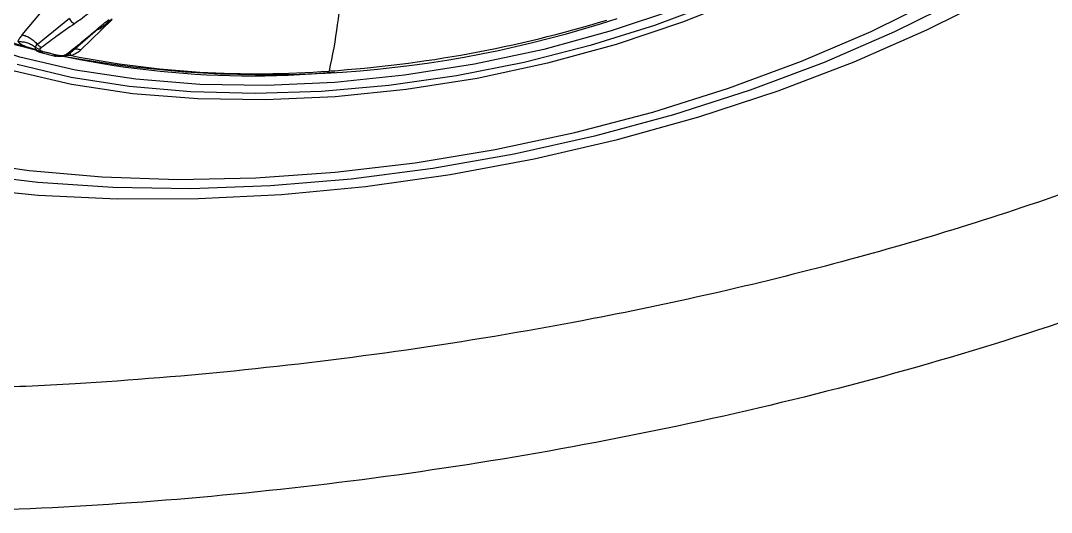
# Model space of a CAD drawing. Extents: x 939 to 1039, y 781 to 934.
# Drawn here: x 961.186 to 963.127, y 872.638 to 873.564 of the extents above; entities that cross this region are included whole.
import ezdxf

# ---------------------------------------------------------------- set-up
doc = ezdxf.new("R2010")
doc.units = 0
doc.header["$MEASUREMENT"] = 0
doc.layers.add('1', color=4, linetype='Continuous')

# ---------------------------------------------------------------- blocks, each defined once
blk = doc.blocks.new('Envoy')
at = {"layer": '1', "color": 3, "linetype": 'Continuous', "lineweight": 25}
for p, q in [((22.5357, 74.3627), (22.5851, 74.4218)), ((22.5643, 74.3449), (22.6245, 74.3939)), ((22.7042, 74.3911), (22.6461, 74.3342)), ((22.6817, 74.374), (22.7049, 74.3929)), ((22.6773, 74.3729), (22.6264, 74.3289)), ((22.5566, 74.3366), (22.5603, 74.3356)), ((22.5566, 74.3366), (22.5621, 74.3354)), ((22.571, 74.3295), (22.5979, 74.3226)), ((22.6151, 74.3245), (22.6282, 74.3239))]:
    blk.add_line(p, q, dxfattribs=at)
at = {"layer": '1', "color": 3, "linetype": 'Continuous', "lineweight": 25, "flags": 128}
for points in [[(24.4573, 75.1106), (24.4606, 75.0974), (24.4677, 75.0346), (24.4609, 74.9698), (24.4404, 74.9038), (24.4064, 74.8374), (24.3593, 74.7713), (24.2996, 74.7063), (24.2281, 74.6432), (24.1455, 74.5827), (24.0529, 74.5255), (23.9514, 74.4722), (23.842, 74.4236), (23.7262, 74.3802), (23.6052, 74.3425), (23.4806, 74.3109), (23.3536, 74.2858), (23.2259, 74.2675), (23.099, 74.2562), (22.9742, 74.252), (22.8531, 74.2551), (22.7372, 74.2653), (22.6277, 74.2825), (22.5259, 74.3066)], [(22.1666, 74.5948), (22.187, 74.5597), (22.2315, 74.5056), (22.2892, 74.4563), (22.3595, 74.4123), (22.4414, 74.3743), (22.5339, 74.3427), (22.5626, 74.3348)], [(24.0941, 74.5673), (23.9937, 74.5104), (23.8845, 74.4581), (23.7677, 74.4111), (23.6448, 74.37), (23.5175, 74.3352), (23.3872, 74.3073), (23.2557, 74.2865), (23.1245, 74.2732), (22.9954, 74.2675), (22.87, 74.2694), (22.7497, 74.279), (22.6362, 74.2962), (22.5309, 74.3206), (22.4351, 74.352)], [(24.1111, 74.5451), (24.009, 74.4872), (23.8979, 74.4341), (23.7791, 74.3863), (23.6542, 74.3444), (23.5246, 74.3091), (23.3922, 74.2807), (23.2584, 74.2595), (23.125, 74.246), (22.9936, 74.2402), (22.866, 74.2421), (22.7437, 74.2519), (22.6283, 74.2693), (22.5212, 74.2942), (22.4237, 74.3262)], [(21.968, 74.1868), (22.0385, 74.1609), (22.1579, 74.1254), (22.2863, 74.0967), (22.4225, 74.0751), (22.5656, 74.0608), (22.7143, 74.0538), (22.8674, 74.0542), (23.0238, 74.062), (23.1821, 74.0772), (23.3412, 74.0996), (23.4996, 74.1291), (23.6562, 74.1654), (23.8096, 74.2082), (23.9587, 74.2572), (24.1022, 74.3119), (24.239, 74.372), (24.368, 74.437), (24.4881, 74.5062)], [(22.0028, 74.262), (22.0773, 74.2259), (22.1813, 74.186), (22.2952, 74.1527), (22.4181, 74.1262), (22.5487, 74.107), (22.686, 74.095), (22.8286, 74.0905), (22.9753, 74.0935), (23.1247, 74.1039), (23.2756, 74.1217), (23.4264, 74.1466), (23.5759, 74.1786), (23.7228, 74.2172), (23.8656, 74.2621), (24.0031, 74.313), (24.134, 74.3693), (24.2572, 74.4306), (24.3716, 74.4963)], [(24.4188, 74.4975), (24.3027, 74.4307), (24.1779, 74.3683), (24.0454, 74.3106), (23.9064, 74.2584), (23.7619, 74.2119), (23.6133, 74.1716), (23.4618, 74.1378), (23.3087, 74.1109), (23.1553, 74.091), (23.0029, 74.0783), (22.8529, 74.0729), (22.7064, 74.0749), (22.5648, 74.0843), (22.4293, 74.1009), (22.3009, 74.1247), (22.2026, 74.1492)]]:
    blk.add_lwpolyline(points, dxfattribs=at)
at = {"layer": '1', "color": 3, "linetype": 'Continuous', "lineweight": 25}
for centre, radius, start, end in [((22.1614, 74.5106), 0.9767, 347.2248, 357.6241), ((22.9956, 76.3968), 2.1091, 259.5552, 288.2398), ((22.9577, 76.6187), 2.3293, 273.8483, 286.9442), ((22.9676, 76.0044), 1.7188, 251.8253, 275.2238), ((22.9778, 76.0805), 1.7911, 258.7423, 274.3599)]:
    blk.add_arc(centre, radius, start, end, dxfattribs=at)
for points, knots in [([(20.6409, 74.0719), (20.6311, 74.114), (20.6116, 74.1982), (20.6158, 74.3381), (20.6443, 74.4853), (20.7047, 74.6552), (20.8057, 74.8464), (20.9563, 75.0546), (21.1443, 75.2569), (21.3668, 75.4489), (21.6209, 75.6266), (21.9032, 75.7866), (22.2103, 75.9259), (22.538, 76.042), (22.8815, 76.1329), (23.2353, 76.197), (23.5929, 76.2334), (23.9477, 76.2416), (24.2926, 76.2221), (24.6208, 76.1759), (24.9258, 76.1046), (25.2017, 76.0104), (25.4437, 75.8959), (25.6308, 75.7749), (25.7706, 75.6544), (25.8716, 75.5392), (25.9491, 75.4188), (25.9789, 75.3352), (25.9938, 75.2934)], [0, 0, 0, 0, 0.031505, 0.062923, 0.094225, 0.1254, 0.166749, 0.207892, 0.248881, 0.289797, 0.330727, 0.371758, 0.412968, 0.454423, 0.496153, 0.538157, 0.580393, 0.622787, 0.665256, 0.7077, 0.750031, 0.792187, 0.834132, 0.875857, 0.907026, 0.938093, 0.969077, 1, 1, 1, 1]), ([(25.7882, 75.3747), (25.7974, 75.3356), (25.8157, 75.2575), (25.8122, 75.1519), (25.7947, 75.0596), (25.7686, 74.9802), (25.7349, 74.9083), (25.6969, 74.8438), (25.6572, 74.7865), (25.6103, 74.7281), (25.5644, 74.678), (25.5219, 74.6359), (25.4847, 74.6015), (25.4435, 74.5657), (25.3979, 74.5288), (25.3477, 74.4907), (25.2862, 74.4471), (25.2028, 74.3924), (25.099, 74.3311), (24.99, 74.2732), (24.881, 74.2201), (24.7717, 74.171), (24.657, 74.1239), (24.5083, 74.0675), (24.3232, 74.0048), (24.0893, 73.9367), (23.8534, 73.8779), (23.5813, 73.8206), (23.2813, 73.7699), (22.9536, 73.7292), (22.6769, 73.7067), (22.4491, 73.6962), (22.2688, 73.6928), (22.0946, 73.6947), (21.9254, 73.7018), (21.764, 73.7147), (21.6129, 73.7332), (21.47, 73.7578), (21.3357, 73.7893), (21.2127, 73.8281), (21.1095, 73.8714), (21.0241, 73.9179), (20.9531, 73.9673), (20.8827, 74.0313), (20.8176, 74.1135), (20.7896, 74.1864), (20.7756, 74.2229)], [0, 0, 0, 0, 0.030654, 0.061321, 0.081408, 0.101879, 0.122733, 0.137418, 0.152596, 0.168263, 0.184416, 0.193534, 0.203146, 0.213248, 0.223842, 0.234924, 0.246493, 0.26261, 0.284661, 0.304205, 0.319401, 0.338793, 0.356263, 0.37182, 0.404654, 0.434861, 0.467188, 0.497941, 0.540326, 0.581979, 0.623704, 0.648547, 0.673696, 0.698305, 0.72305, 0.749042, 0.773741, 0.79779, 0.824314, 0.850183, 0.874563, 0.896059, 0.916792, 0.937371, 0.968714, 1, 1, 1, 1]), ([(25.9938, 75.2934), (26.0036, 75.2511), (26.0232, 75.1665), (26.0192, 75.0371), (25.9907, 74.9073), (25.9294, 74.7638), (25.8255, 74.6082), (25.6686, 74.4439), (25.4707, 74.287), (25.2352, 74.1396), (24.9662, 74.0034), (24.6685, 73.8802), (24.3477, 73.7713), (24.0098, 73.6779), (23.6609, 73.6008), (23.3076, 73.5404), (22.956, 73.497), (22.6121, 73.4705), (22.2813, 73.4609), (21.9686, 73.4682), (21.6785, 73.4928), (21.415, 73.5354), (21.1821, 73.5974), (21.0004, 73.6734), (20.863, 73.7589), (20.7629, 73.8494), (20.6856, 73.9524), (20.6558, 74.0321), (20.6409, 74.0719)], [0, 0, 0, 0, 0.030869, 0.061727, 0.092599, 0.123506, 0.164789, 0.206201, 0.247763, 0.289476, 0.331326, 0.373284, 0.415305, 0.457332, 0.499309, 0.541193, 0.582954, 0.624585, 0.666109, 0.707568, 0.749026, 0.790549, 0.832189, 0.873977, 0.905425, 0.936931, 0.968468, 1, 1, 1, 1]), ([(22.6245, 74.3939), (22.625, 74.3928), (22.6261, 74.3905), (22.6286, 74.3874), (22.6314, 74.3849), (22.6334, 74.3841), (22.6343, 74.3837)], [0, 0, 0, 0, 0.243122, 0.50002, 0.756845, 1, 1, 1, 1]), ([(22.6598, 74.4021), (22.6552, 74.3987), (22.6469, 74.3925), (22.6381, 74.3864), (22.6343, 74.3837)], [0, 0, 0, 0, 0.559982, 1, 1, 1, 1]), ([(22.6761, 74.3729), (22.6803, 74.3765), (22.6878, 74.3829), (22.6959, 74.3892), (22.6994, 74.3919)], [0, 0, 0, 0, 0.559981, 1, 1, 1, 1]), ([(22.6343, 74.3837), (22.6225, 74.3754), (22.6014, 74.3607), (22.5811, 74.3456), (22.5721, 74.339)], [0, 0, 0, 0, 0.560006, 1, 1, 1, 1]), ([(22.6198, 74.3267), (22.6305, 74.3353), (22.6497, 74.3506), (22.668, 74.3661), (22.6761, 74.3729)], [0, 0, 0, 0, 0.559987, 1, 1, 1, 1]), ([(22.6839, 74.3786), (22.6838, 74.3776), (22.6834, 74.3757), (22.6817, 74.3737), (22.6792, 74.3726), (22.6771, 74.3728), (22.6761, 74.3729)], [0, 0, 0, 0, 0.243102, 0.499933, 0.756981, 1, 1, 1, 1]), ([(22.5357, 74.3627), (22.5338, 74.3606), (22.5299, 74.3563), (22.5284, 74.352), (22.5276, 74.3499)], [0, 0, 0, 0, 0.495764, 1, 1, 1, 1]), ([(22.5357, 74.3627), (22.5381, 74.3621), (22.543, 74.3608), (22.5506, 74.3568), (22.5579, 74.3515), (22.5622, 74.3471), (22.5643, 74.3449)], [0, 0, 0, 0, 0.2435754, 0.4958296, 0.750271, 1, 1, 1, 1]), ([(22.5276, 74.3499), (22.5308, 74.3472), (22.5376, 74.3414), (22.55, 74.3383), (22.5566, 74.3366)], [0, 0, 0, 0, 0.470034, 1, 1, 1, 1]), ([(22.5288, 74.35), (22.5315, 74.3499), (22.5371, 74.3499), (22.5455, 74.3478), (22.5535, 74.3445), (22.558, 74.3412), (22.5603, 74.3396)], [0, 0, 0, 0, 0.2448959, 0.4971656, 0.7508324, 1, 1, 1, 1]), ([(22.5603, 74.3396), (22.56, 74.3383), (22.5594, 74.3359), (22.5612, 74.3336), (22.5642, 74.3322), (22.5669, 74.3315), (22.5682, 74.3311)], [0, 0, 0, 0, 0.296591, 0.554287, 0.789232, 1, 1, 1, 1]), ([(22.5603, 74.3353), (22.5603, 74.3353), (22.5602, 74.3352), (22.5605, 74.3349), (22.561, 74.3344), (22.561, 74.3344)], [0, 0, 0, 0, 0.179714, 0.981675, 1, 1, 1, 1]), ([(22.5603, 74.3396), (22.5607, 74.3405), (22.5616, 74.3423), (22.5634, 74.3441), (22.5643, 74.3449)], [0, 0, 0, 0, 0.497128, 1, 1, 1, 1]), ([(22.5603, 74.3396), (22.561, 74.3391), (22.5623, 74.338), (22.5647, 74.3369), (22.5672, 74.3363), (22.5688, 74.3362), (22.5697, 74.3362)], [0, 0, 0, 0, 0.247023, 0.500031, 0.753022, 1, 1, 1, 1]), ([(22.5614, 74.3337), (22.5628, 74.3328), (22.5655, 74.3311), (22.5692, 74.33), (22.571, 74.3295)], [0, 0, 0, 0, 0.520162, 1, 1, 1, 1]), ([(22.5643, 74.3449), (22.5649, 74.3442), (22.566, 74.3428), (22.568, 74.3411), (22.5701, 74.3397), (22.5715, 74.3393), (22.5721, 74.339)], [0, 0, 0, 0, 0.246783, 0.499987, 0.753308, 1, 1, 1, 1]), ([(22.5754, 74.3309), (22.5743, 74.3313), (22.5722, 74.3319), (22.5702, 74.3333), (22.5693, 74.3347), (22.5695, 74.3357), (22.5697, 74.3362)], [0, 0, 0, 0, 0.3162439, 0.6049108, 0.8106207, 1, 1, 1, 1]), ([(22.5721, 74.339), (22.5715, 74.3385), (22.5704, 74.3376), (22.5699, 74.3366), (22.5697, 74.3362)], [0, 0, 0, 0, 0.5572846, 1, 1, 1, 1]), ([(22.6282, 74.3239), (22.6316, 74.3254), (22.6383, 74.3283), (22.6435, 74.3322), (22.6461, 74.3342)], [0, 0, 0, 0, 0.504173, 1, 1, 1, 1]), ([(22.6461, 74.3342), (22.644, 74.3347), (22.6397, 74.3358), (22.6348, 74.3355), (22.6325, 74.3342), (22.6317, 74.3338)], [0, 0, 0, 0, 0.385473, 0.784722, 1, 1, 1, 1]), ([(22.5682, 74.3311), (22.5687, 74.3307), (22.5697, 74.3298), (22.5715, 74.3294), (22.5735, 74.3297), (22.5748, 74.3305), (22.5754, 74.3309)], [0, 0, 0, 0, 0.245806, 0.500071, 0.754256, 1, 1, 1, 1]), ([(22.6023, 74.324), (22.5973, 74.3253), (22.5883, 74.3276), (22.5794, 74.3299), (22.5754, 74.3309)], [0, 0, 0, 0, 0.560025, 1, 1, 1, 1]), ([(22.5951, 74.3242), (22.5965, 74.3238), (22.5996, 74.323), (22.6052, 74.3222), (22.612, 74.3223), (22.6163, 74.3238), (22.6187, 74.3245)], [0, 0, 0, 0, 0.210335, 0.445038, 0.702876, 1, 1, 1, 1]), ([(22.5951, 74.3242), (22.5956, 74.3237), (22.5966, 74.3228), (22.5984, 74.3224), (22.6004, 74.3227), (22.6017, 74.3236), (22.6023, 74.324)], [0, 0, 0, 0, 0.2457703, 0.499973, 0.754365, 1, 1, 1, 1]), ([(22.6154, 74.3244), (22.6143, 74.324), (22.612, 74.3233), (22.6072, 74.3231), (22.6042, 74.3236), (22.6023, 74.324)], [0, 0, 0, 0, 0.242968, 0.515842, 1, 1, 1, 1]), ([(22.6154, 74.3244), (22.6164, 74.3247), (22.618, 74.3255), (22.6192, 74.3263), (22.6198, 74.3267)], [0, 0, 0, 0, 0.562567, 1, 1, 1, 1]), ([(22.6187, 74.3245), (22.6185, 74.3242), (22.6182, 74.3236), (22.6174, 74.3233), (22.6165, 74.3235), (22.6158, 74.3241), (22.6154, 74.3244)], [0, 0, 0, 0, 0.2470196, 0.4999529, 0.7529462, 1, 1, 1, 1]), ([(22.6176, 74.3234), (22.6189, 74.3239), (22.6214, 74.325), (22.6235, 74.3264), (22.6245, 74.3272)], [0, 0, 0, 0, 0.490675, 1, 1, 1, 1]), ([(22.6264, 74.3289), (22.6252, 74.3281), (22.623, 74.3264), (22.6201, 74.3251), (22.6187, 74.3245)], [0, 0, 0, 0, 0.505645, 1, 1, 1, 1]), ([(22.6264, 74.3289), (22.626, 74.3285), (22.6253, 74.3275), (22.6237, 74.3267), (22.6219, 74.3264), (22.6205, 74.3266), (22.6198, 74.3267)], [0, 0, 0, 0, 0.246731, 0.500038, 0.753407, 1, 1, 1, 1]), ([(22.6282, 74.3239), (22.627, 74.3251), (22.6255, 74.3266), (22.6244, 74.327), (22.6241, 74.327)], [0, 0, 0, 0, 0.778614, 1, 1, 1, 1])]:
    blk.add_open_spline(points, degree=3, knots=knots, dxfattribs=at)

msp = doc.modelspace()

# ---------------------------------------------------------------- block references
at = {"layer": '1'}
msp.add_blockref('Envoy', (938.6538, 799.1744), dxfattribs=at)

doc.saveas('drawing.dxf')
